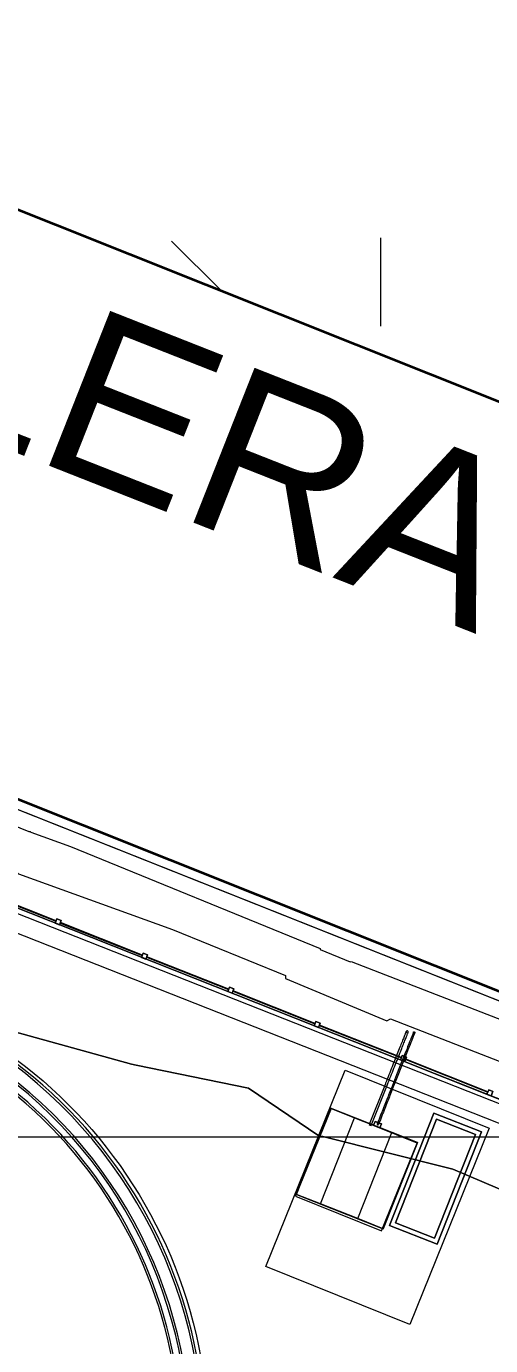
# Model space of a CAD drawing. Header units: metres. Extents: x -207 to 292, y -187 to 169.
# Drawn here: x -56.02 to -51.03, y 16.67 to 30.88 of the extents above; entities that cross this region are included whole.
import ezdxf

# ---------------------------------------------------------------- set-up
doc = ezdxf.new("R2010")
doc.units = ezdxf.units.M
for name, color, linetype, lineweight in [('A-FLOR', 7, 'Continuous', 9), ('A-GLAZ-CWMG', 7, 'Continuous', 9), ('ACHURADO', 7, 'Continuous', 9), ('C-TOPO', 7, 'Continuous', 9), ('C-TOPO-MAJR', 7, 'Continuous', 35), ('C-TOPO-MINR', 7, 'Continuous', 9), ('CERCO INTERIOR', 7, 'Continuous', 9), ('EQUIPOS PIS', 7, 'Continuous', 9), ('grilla', 7, 'Continuous', 9), ('M-EQPM', 7, 'Continuous', 9), ('P-SANR-FIXT', 7, 'Continuous', 9), ('solera', 7, 'Continuous', 35)]:
    doc.layers.add(name, color=color, linetype=linetype, lineweight=lineweight)
doc.layers.add('PR10-ARQ-PL-001-Emplazamiento-C-1_dwg', color=7, linetype='Continuous', lineweight=9, true_color=0x767676)
doc.layers.add('TEXTO', color=5, linetype='Continuous', lineweight=9, true_color=0x0000ff)
doc.styles.add('Arial', font='arial.ttf', dxfattribs={"height": 1.792987889230435})

# ---------------------------------------------------------------- blocks, each defined once
blk = doc.blocks.new('Circular Mullion - 5mm-2127248-PLANTA EMPLAZAMIENTO ACTUALIZADO')
at = {"layer": 'A-GLAZ-CWMG'}
for p, q in [((-107.6478273724652, -45.39675011483385), (-107.9973915295227, -46.28009880061981)), ((-107.6455027706611, -45.39767002051003), (-107.9950669277186, -46.281018706296)), ((-107.9950669277186, -46.281018706296), (-107.6455027706611, -45.39767002051003)), ((-107.9927423259147, -46.28193861197219), (-107.6431781688572, -45.3985899261862)), ((-107.6455027706611, -45.39767002051003), (-107.647827372465, -45.39675011483385)), ((-107.6431781688571, -45.3985899261862), (-107.6455027706611, -45.39767002051003)), ((-107.9973915295225, -46.28009880061983), (-107.9950669277186, -46.28101870629602)), ((-107.9950669277186, -46.28101870629602), (-107.9927423259146, -46.28193861197219))]:
    blk.add_line(p, q, dxfattribs=at)
blk = doc.blocks.new('Rectangular Mullion - 50 x 50 mm-2128568-PLANTA EMPLAZAMIENTO ACTUALIZADO')
at = {"layer": 'A-GLAZ-CWMG'}
for p, q in [((0.025, 0.025), (-0.025, 0.025)), ((-0.025, 0.025), (-0.025, -0.025)), ((0.025, -0.025), (0.025, 0.025)), ((-0.025, -0.025), (0.025, -0.025))]:
    blk.add_line(p, q, dxfattribs=at)
blk = doc.blocks.new('Rectangular Mullion - 50 x 50 mm-2128569-PLANTA EMPLAZAMIENTO ACTUALIZADO')
at = {"layer": 'A-GLAZ-CWMG'}
for p, q in [((-0.025, -0.025), (-0.025, 0.025)), ((-0.025, 0.025), (0.025, 0.025)), ((0.025, 0.025), (0.025, -0.025)), ((0.025, -0.025), (-0.025, -0.025))]:
    blk.add_line(p, q, dxfattribs=at)
blk = doc.blocks.new('M_Estanque-Terraza - M_Estanque-Terraza-2090154-PLANTA EMPLAZAMIENTO ACTUALIZADO')
at = {"layer": 'P-SANR-FIXT'}
for centre, radius, start, end in [((-1.696641881242665e-15, 0), 5.151627146850166, 3.702555429209831e-13, 136.136234044139), ((-1.242570705970596e-15, 0), 5.151627146850166, 3.702555429209831e-13, 136.136234044139), ((-1.696641881242665e-15, 0), 5.151627146850164, 180.0000000000002, 359.9999999999993), ((-1.242570705970596e-15, 0), 5.151627146850165, 180.0000000000002, 359.9999999999993), ((-1.242570705970596e-15, 0), 5.126627146850164, 180.0000000000002, 5.088887490341627e-13), ((-1.656194243939091e-15, 0), 5.126627146850164, 180.0000000000002, 5.088887490341627e-13), ((-2.165734258596785e-15, 0), 4.998277258842649, 180.0000000000002, 5.088887490341627e-13), ((-2.165734258596785e-15, 0), 4.975544739836832, 179.9999999999998, 5.088887490341627e-14), ((-3.248601387895178e-15, 0), 4.905907101428718, 180.0000000000002, 359.9999999999991), ((-3.248601387895178e-15, 0), 4.88317458242289, 180.0000000000002, 359.9999999999991)]:
    blk.add_arc(centre, radius, start, end, dxfattribs=at)
blk = doc.blocks.new('M_Cajon tuberías - M_Cajon tuberías-2231409-PLANTA EMPLAZAMIENTO ACTUALIZADO')
at = {"layer": 'M-EQPM'}
for p, q in [((-0.4990330140109234, 0.2152473946521921), (-0.4990330140109234, 0.4936508522323146)), ((-0.4990330140109234, 0.4936508522323146), (-0.4990330140109234, -0.5114809458802981)), ((-0.4990330140109234, 0.4936508522323146), (0.4990330140109234, 0.4936508522323146)), ((-0.4990330140109234, 0.4936508522323146), (0.4990330140109234, 0.4936508522323146)), ((0.4990330140109234, -0.5114809458802981), (0.4990330140109234, 0.4936508522323146)), ((0.4990330140109234, 0.4936508522323146), (0.4990330140109234, 0.2152473946521921)), ((-0.4990330140109234, -0.2152473946521878), (-0.4990330140109234, 0.2152473946521921)), ((-0.4990330140109234, 0.2152473946521921), (0.4990330140109234, 0.2152473946521921)), ((0.4990330140109234, 0.2152473946521921), (0.4990330140109234, -0.2152473946521878)), ((0.9619375333438493, 0.04200000000009441), (0.4886992062954038, 0.04200000000009441)), ((0.4886992062954381, 0.04199999999999997), (0.4886992062954381, 0.02999999999999994)), ((0.4886992062954381, 0.02999999999999994), (0.4886992062954381, 0.01799999999999998)), ((0.4886992062954384, 0.01800000000006521), (0.9619375333438493, 0.01800000000006521)), ((0.4990330140109234, -0.07811675476130808), (0.4990330140109234, -0.005076470349072496)), ((0.4990330140109234, -0.005076470349072496), (0.4990330140109234, -0.07811675476130808)), ((0.543713177066724, -0.005076470349072513), (0.4990330140109234, -0.005076470349072513)), ((0.4990330140109234, -0.005076470349072513), (0.543713177066724, -0.005076470349072513)), ((0.543713177066724, -0.07811675476130807), (0.4990330140109234, -0.07811675476130807)), ((0.4990330140109234, -0.07811675476130807), (0.543713177066724, -0.07811675476130807)), ((0.543713177066724, -0.07811675476130807), (0.543713177066724, -0.005076470349072513)), ((0.543713177066724, -0.005076470349072513), (0.543713177066724, -0.07811675476130807)), ((-0.4990330140109234, -0.5114809458802981), (-0.4990330140109234, -0.2152473946521878)), ((-0.4990330140109234, -0.2152473946521878), (0.4990330140109234, -0.2152473946521878)), ((0.4990330140109234, -0.2152473946521878), (0.4990330140109234, -0.5114809458802981)), ((0.4990330140109234, -0.5114809458802981), (-0.4990330140109234, -0.5114809458802981)), ((-0.4990330140109234, -0.5114809458802981), (0.4990330140109234, -0.5114809458802981))]:
    blk.add_line(p, q, dxfattribs=at)
at = {"layer": 'M-EQPM', "flags": 128}
for points in [[(1.567774332583747, 0.04200000000009441), (1.56728972776348, 0.04200000000005975), (1.56583668856709, 0.04200000000005975), (1.563417539547273, 0.04200000000005975), (1.560036150826432, 0.04200000000005975), (1.555697931905169, 0.04200000000009441), (1.550409823008357, 0.04200000000005975), (1.544180283982131, 0.04200000000009441), (1.537019280760026, 0.04200000000005975), (1.528938269419672, 0.04200000000009441), (1.519950177855257, 0.04200000000009441), (1.510069385096017, 0.04200000000005975), (1.499311698302477, 0.04200000000005975), (1.487694327478752, 0.04200000000005975), (1.475235857939862, 0.04200000000009441), (1.461956220579405, 0.04200000000005975), (1.447876659984369, 0.04200000000005975), (1.433019700448197, 0.04200000000009441), (1.417409109936744, 0.04200000000005975), (1.401069862064932, 0.04200000000009441), (1.384028096143701, 0.04200000000005975), (1.366311075363145, 0.04200000000005975), (1.347947143177134, 0.04200000000009441), (1.328965677959739, 0.04200000000005975), (1.309397046006091, 0.04200000000009441), (1.289272552952922, 0.04200000000009441), (1.268624393696145, 0.04200000000009441), (1.247485600885852, 0.04200000000005975), (1.225889992081115, 0.04200000000009441), (1.2038721156493, 0.04200000000009441), (1.181467195495736, 0.04200000000009441), (1.158711074713246, 0.04200000000005975), (1.135640158240682, 0.04200000000005975), (1.112291354622841, 0.04200000000009441), (1.088702016964709, 0.04200000000005975), (1.064909883174497, 0.04200000000002511), (1.040953015590751, 0.04200000000005975), (1.016869740091178, 0.04200000000009441), (0.9926985847790397, 0.04200000000009441), (0.9684782183466376, 0.04200000000009441), (0.9619375333438493, 0.04200000000009441)], [(0.9619375333438493, 0.01800000000006521), (0.9861645435712206, 0.01800000000006521), (1.010352795750383, 0.01800000000006521), (1.034463593837717, 0.01800000000006521), (1.058458365699682, 0.01800000000006521), (1.082298724819867, 0.01800000000009986), (1.105946531709392, 0.01800000000006521), (1.12936395492181, 0.01800000000006521), (1.152513531575433, 0.01800000000009986), (1.175358227285924, 0.01800000000006521), (1.197861495413402, 0.01800000000006521), (1.219987335529388, 0.01800000000009986), (1.241700351009547, 0.01800000000006521), (1.262965805660957, 0.01800000000006521), (1.283749679292664, 0.01800000000006521), (1.30401872214039, 0.01800000000006521), (1.323740508059522, 0.01800000000006521), (1.342883486399532, 0.01800000000009986), (1.361417032478898, 0.01800000000006521), (1.379311496577352, 0.01800000000006521), (1.396538251369658, 0.01800000000006521), (1.413069737723005, 0.01800000000006521), (1.42887950878576, 0.01800000000006521), (1.443942272296752, 0.01800000000006521), (1.458233931047615, 0.01800000000006521), (1.471731621433101, 0.01800000000006521), (1.48441375002787, 0.01800000000006521), (1.496260028131649, 0.01800000000006521), (1.507251504226469, 0.01800000000006521), (1.517370594295318, 0.01800000000009986), (1.526601109952685, 0.01800000000006521), (1.534928284342621, 0.01800000000006521), (1.542338795762501, 0.01800000000006521), (1.548820788974849, 0.01800000000006521), (1.554363894173214, 0.01800000000006521), (1.55895924357185, 0.01800000000006521), (1.562599485591966, 0.01800000000006521), (1.565278796622845, 0.01800000000003056), (1.566992890338412, 0.01800000000006521), (1.56773902455437, 0.01800000000009986), (1.56777433258373, 0.01800000000006521)], [(0.5324731775357266, -0.04223737227022586), (0.5322771185658244, -0.04029623556452767), (0.5317032149696312, -0.03848762293621396), (0.5307904083654821, -0.03693407141132676), (0.5296003325070723, -0.03574248387102674), (0.5282148066616479, -0.03499331012717285), (0.5267278442123343, -0.03473737227022586), (0.5252408817630206, -0.03499331012717284), (0.5238553559175962, -0.03574248387102673), (0.5226652800591866, -0.03693407141132675), (0.5217524734550374, -0.03848762293621393), (0.521178569858844, -0.04029623556452764), (0.520982510888942, -0.04223737227022584)], [(0.520982510888942, -0.04223737227022584), (0.521178569858844, -0.04417850897592405), (0.5217524734550373, -0.04598712160423775), (0.5226652800591866, -0.04754067312912495), (0.5238553559175962, -0.04873226066942498), (0.5252408817630206, -0.04948143441327889), (0.5267278442123343, -0.04973737227022587), (0.5282148066616479, -0.04948143441327889), (0.5296003325070723, -0.04873226066942501), (0.5307904083654821, -0.04754067312912501), (0.5317032149696311, -0.04598712160423783), (0.5322771185658245, -0.04417850897592412), (0.5324731775357266, -0.04223737227022592)], [(1.590865128525658, -0.03473737227017355), (1.567431488055547, -0.03473737227017355), (1.547107467500101, -0.03473737227013889), (1.532422873138064, -0.03473737227017355), (1.524120787512888, -0.03473737227017355), (1.519826815141726, -0.03473737227017355), (1.516964200819276, -0.03473737227017355), (1.513654896095612, -0.03473737227013889), (1.508946476784945, -0.03473737227013889), (1.502162135640513, -0.03473737227013889), (1.492163256975486, -0.03473737227017355), (1.476984823932698, -0.03473737227017355), (1.453965933898908, -0.03473737227013889), (1.419358512636015, -0.03473737227017355), (1.390550912887007, -0.03473737227013889), (1.349565960855878, -0.03473737227013889), (1.309274793412232, -0.03473737227017355), (1.253269864062535, -0.03473737227017355), (1.093899175478878, -0.03473737227017355), (1.034526238906248, -0.03473737227013889), (0.9423432899679091, -0.03473737227017355), (0.9188035385235368, -0.03473737227017355), (0.8989254222154783, -0.03473737227017355), (0.8805966637995722, -0.03473737227017355), (0.862904568032401, -0.03473737227017355), (0.8453448112556656, -0.03473737227013889), (0.8276008335701542, -0.03473737227017355), (0.8094640724879784, -0.03473737227017355), (0.7908368693934632, -0.03473737227013889), (0.7717490105750108, -0.03473737227017355), (0.7522387980078105, -0.03473737227013889), (0.7323295254298497, -0.03473737227017355), (0.7120319953398523, -0.03473737227013889), (0.6913485472258869, -0.03473737227017355), (0.6702770523778231, -0.03473737227017355), (0.648813447219947, -0.03473737227017355), (0.626953048066758, -0.03473737227013889), (0.6046911187551776, -0.03473737227017355), (0.5820231284806883, -0.03473737227017355), (0.5589448345760627, -0.03473737227013889), (0.535452310997544, -0.03473737227017355), (0.5267278442123375, -0.03473737227017355)], [(1.590865128525675, -0.04973737227015281), (1.567431488055547, -0.04973737227015281), (1.547107467500066, -0.04973737227015281), (1.532422873138064, -0.04973737227015281), (1.524120787512906, -0.04973737227015281), (1.519826815141744, -0.04973737227018746), (1.516964200819241, -0.04973737227015281), (1.513654896095612, -0.04973737227015281), (1.508946476784911, -0.04973737227015281), (1.502162135640547, -0.04973737227018746), (1.492163256975486, -0.04973737227015281), (1.476984823932715, -0.04973737227015281), (1.453965933898908, -0.04973737227018746), (1.419358512636015, -0.04973737227015281), (1.390550912886972, -0.04973737227015281), (1.349565960855878, -0.04973737227015281), (1.309274793412198, -0.04973737227015281), (1.253269864062535, -0.04973737227015281), (1.093899175478722, -0.04973737227015281), (1.034526238906057, -0.04973737227015281), (0.9423432899672853, -0.04973737227015281), (0.9188035385230344, -0.04973737227015281), (0.8989254222150279, -0.04973737227015281), (0.8805966637991391, -0.04973737227015281), (0.8629045680319506, -0.04973737227015281), (0.8453448112552672, -0.04973737227015281), (0.8276008335697038, -0.04973737227015281), (0.8094640724875106, -0.04973737227015281), (0.7908368693930127, -0.04973737227015281), (0.771749010574543, -0.04973737227015281), (0.7522387980073947, -0.04973737227015281), (0.7323295254293474, -0.04973737227015281), (0.7120319953393672, -0.04973737227015281), (0.6913485472254192, -0.04973737227015281), (0.6702770523773033, -0.04973737227015281), (0.6488134472194272, -0.04973737227018746), (0.6269530480662209, -0.04973737227015281), (0.6046911187546404, -0.04973737227015281), (0.5820231284801338, -0.04973737227015281), (0.5589448345755257, -0.04973737227018746), (0.5354523109969722, -0.04973737227015281), (0.5267278442123375, -0.04973737227015281)], [(1.585561827666762, -0.04223737227022584), (1.585742802319572, -0.04029623556452764), (1.586272551119737, -0.03848762293621393), (1.587115128525661, -0.03693407141132675), (1.588213642740035, -0.03574248387102673), (1.589492569478045, -0.03499331012717284), (1.590865128525661, -0.03473737227022586), (1.592237687573278, -0.03499331012717285), (1.593516614311288, -0.03574248387102674), (1.594615128525661, -0.03693407141132676), (1.595457705931586, -0.03848762293621396), (1.595987454731751, -0.04029623556452767), (1.59616842938456, -0.04223737227022586)], [(1.59616842938456, -0.04223737227022592), (1.595987454731751, -0.04417850897592412), (1.595457705931585, -0.04598712160423783), (1.594615128525661, -0.04754067312912501), (1.593516614311288, -0.04873226066942501), (1.592237687573278, -0.04948143441327889), (1.590865128525661, -0.04973737227022587), (1.589492569478045, -0.04948143441327889), (1.588213642740035, -0.04873226066942498), (1.587115128525661, -0.04754067312912495), (1.586272551119737, -0.04598712160423775), (1.585742802319572, -0.04417850897592405), (1.585561827666762, -0.04223737227022584)]]:
    blk.add_lwpolyline(points, dxfattribs=at)
at = {"layer": 'M-EQPM'}
for radius, start, end in [(0.01200000000000001, 1.656538896595614e-13, 180), (0.012, 180.0000000000002, 1.017777498068325e-13)]:
    blk.add_arc((1.567774332583739, 0.02999999999999998), radius, start, end, dxfattribs=at)
blk = doc.blocks.new('YADRAN_LASQUEMAS_ARQ_MO_002_TERRAZAS_rvt-1-PLANTA EMPLAZAMIENTO ACTUALIZADO')
at = {"layer": 'A-GLAZ-CWMG', "lineweight": 9}
for p, rotation in [((-10.30709438087569, -86.40406469806398), 269.9999999999995), ((-10.30709438087569, -86.40406469806398), 269.9999999999995), ((-10.30709438087569, -86.40406469806398), 269.9999999999995), ((-10.30709438087569, -86.40406469806398), 269.9999999999995), ((-9.377253659294551, -86.772026968533), 269.9999999999992), ((-9.377253659294551, -86.772026968533), 269.9999999999992), ((-9.377253659294126, -86.77202696853278), 269.9999999999995), ((-9.377253659294126, -86.77202696853278), 269.9999999999995), ((-8.447412937712409, -87.13998923900155), 269.9999999999995), ((-8.447412937712409, -87.13998923900155), 269.9999999999995), ((-8.447412937712842, -87.13998923900175), 269.9999999999993), ((-8.447412937712842, -87.13998923900175), 269.9999999999993), ((-7.517572216130779, -87.50795150947036), 269.9999999999995), ((-7.517572216130779, -87.50795150947036), 269.9999999999995), ((-7.517572216130779, -87.50795150947036), 269.9999999999995), ((-7.517572216130779, -87.50795150947036), 269.9999999999995), ((-6.58773149454966, -87.87591377993938), 269.9999999999992), ((-6.58773149454966, -87.87591377993938), 269.9999999999992), ((-6.58773149454966, -87.87591377993938), 269.9999999999992), ((-6.58773149454966, -87.87591377993938), 269.9999999999992), ((-5.657890772967647, -88.24387605040799), 269.9999999999994), ((-5.657890772967647, -88.24387605040799), 269.9999999999994), ((-5.657890772967647, -88.24387605040799), 269.9999999999994), ((-5.657890772967647, -88.24387605040799), 269.9999999999994)]:
    blk.add_blockref('Circular Mullion - 5mm-2127248-PLANTA EMPLAZAMIENTO ACTUALIZADO', p, dxfattribs=dict(at, rotation=rotation))
at = {"layer": 'A-GLAZ-CWMG', "lineweight": 9, "extrusion": (0, 0, -1), "rotation": 201.5900000000006}
for name, p in [('Rectangular Mullion - 50 x 50 mm-2128568-PLANTA EMPLAZAMIENTO ACTUALIZADO', (55.68151838334524, 21.23223901583578)), ('Rectangular Mullion - 50 x 50 mm-2128569-PLANTA EMPLAZAMIENTO ACTUALIZADO', (55.68151838334524, 21.23223901583578)), ('Rectangular Mullion - 50 x 50 mm-2128568-PLANTA EMPLAZAMIENTO ACTUALIZADO', (54.75167766176359, 20.864276745367)), ('Rectangular Mullion - 50 x 50 mm-2128569-PLANTA EMPLAZAMIENTO ACTUALIZADO', (54.75167766176359, 20.86427674536699)), ('Rectangular Mullion - 50 x 50 mm-2128568-PLANTA EMPLAZAMIENTO ACTUALIZADO', (53.82183694018197, 20.4963144748982)), ('Rectangular Mullion - 50 x 50 mm-2128569-PLANTA EMPLAZAMIENTO ACTUALIZADO', (53.82183694018197, 20.4963144748982)), ('Rectangular Mullion - 50 x 50 mm-2128568-PLANTA EMPLAZAMIENTO ACTUALIZADO', (52.89199621860033, 20.12835220442942)), ('Rectangular Mullion - 50 x 50 mm-2128569-PLANTA EMPLAZAMIENTO ACTUALIZADO', (52.89199621860033, 20.12835220442942)), ('Rectangular Mullion - 50 x 50 mm-2128568-PLANTA EMPLAZAMIENTO ACTUALIZADO', (51.96215549701869, 19.76038993396062)), ('Rectangular Mullion - 50 x 50 mm-2128569-PLANTA EMPLAZAMIENTO ACTUALIZADO', (51.96215549701869, 19.76038993396062)), ('Rectangular Mullion - 50 x 50 mm-2128568-PLANTA EMPLAZAMIENTO ACTUALIZADO', (51.03231477543707, 19.39242766349183)), ('Rectangular Mullion - 50 x 50 mm-2128569-PLANTA EMPLAZAMIENTO ACTUALIZADO', (51.03231477543707, 19.39242766349183))]:
    blk.add_blockref(name, p, dxfattribs=at)
at = {"layer": 'M-EQPM', "lineweight": 9, "rotation": 68.40999999999946}
blk.add_blockref('M_Cajon tuberías - M_Cajon tuberías-2231409-PLANTA EMPLAZAMIENTO ACTUALIZADO', (-52.47312792024785, 18.57943892206929), dxfattribs=at)
at = {"layer": 'P-SANR-FIXT', "lineweight": 9}
for p, rotation in [((-59.2521392100886, 15.60795077978234), 53.03680338536779), ((-48.7895484534415, 11.53214764377889), 53.81588478803576)]:
    blk.add_blockref('M_Estanque-Terraza - M_Estanque-Terraza-2090154-PLANTA EMPLAZAMIENTO ACTUALIZADO', p, dxfattribs=dict(at, rotation=rotation))
blk = doc.blocks.new('PR10-ARQ-PL-001-Emplazamiento-C-1_dwg_M_Camara Rectangular - 0_55 x 1_30 x 1_00 x 0_05-369168-PLANTA EMPLAZAMIENTO-674652-PLANTA EMPLAZAMIENTO ACTUALIZADO')
at = {"layer": 'P-SANR-FIXT', "flags": 128}
for points in [[(0.6499999999999995, 0.2750000000000004), (-0.6499999999999995, 0.2750000000000004), (-0.6499999999999995, -0.2750000000000005), (0.6499999999999995, -0.2750000000000005), (0.6499999999999995, 0.2750000000000004), (0.6499999999999995, -0.2750000000000004), (-0.6499999999999995, -0.2750000000000004), (-0.6499999999999995, 0.2750000000000004)], [(0.6000000000000002, 0.2250000000000004), (-0.6000000000000002, 0.2250000000000004), (-0.6000000000000002, -0.2250000000000004), (0.6000000000000002, -0.2250000000000004), (0.6000000000000002, 0.2250000000000004), (0.6000000000000002, -0.2250000000000004), (-0.6000000000000002, -0.2250000000000004), (-0.6000000000000002, 0.2250000000000004)]]:
    blk.add_lwpolyline(points, close=True, dxfattribs=at)
blk = doc.blocks.new('PR10-ARQ-PL-001-Emplazamiento-C-1_dwg-674643-PLANTA EMPLAZAMIENTO ACTUALIZADO')
at = {"layer": 'ACHURADO'}
h = blk.add_hatch(dxfattribs=at)
h.set_pattern_fill('FP_1', color=256, style=0, pattern_type=2)
h.set_pattern_definition([(90, (-655750.2579999999, -5498481.082), (-3.592, 3.592), [0.9525, -6.232]), (45, (-655750.2579999999, -5498481.082), (-3.592102448427662, 3.592102448427662), [0.9525, -4.127]), (135, (-655750.2579999999, -5498481.082), (-3.592102448427662, -3.592102448427661), [0.9525, -4.127])])
h.paths.add_polyline_path([(-109.7459480844439, -33.41852772355084), (-81.97657359957702, 36.49777706980709), (-79.7427398253978, 37.30140232324602), (-79.5382872217894, 37.85348936796193), (-79.6921461283416, 37.91046743869784), (-79.52890667535371, 38.35126587152485), (-79.15854017376907, 38.21410924792295), (-79.32177962571389, 37.77331081509593), (-79.54775796338923, 37.37154735684398), (-78.37198900766678, 37.79453210830692), (-31.43788118824364, 19.05005466341974), (-31.36672319971029, 19.24220386028293), (-31.52058210626246, 19.29918192982673), (-31.35734265327456, 19.73998036384587), (-30.98697615183893, 19.60282374024393), (-31.15021560363475, 19.16202530741692), (-31.25440975643695, 18.97678010344509), (-28.46162267997861, 17.86140076041225), (-26.47383770041167, 22.83859549999237), (-35.02515047602945, 26.2391369686831), (-35.00816070936623, 26.28140555381777), (-81.17398370467131, 44.74138135910037), (-81.29410651467748, 45.00481032490736), (-81.37988550290471, 44.83345925211911), (-81.45724338851875, 44.65814529657369), (-81.52599768720575, 44.47928202033049), (-81.58598620966083, 44.29729135394102), (-88.32978034496315, 27.52533168792728), (-99.36529171831913, 2.058096557855595), (-108.4533617361636, -12.95938395857813), (-112.0203975982965, -18.41111611604692), (-112.0910464410485, -18.58830683588982), (-112.1505006275327, -18.76956083178525), (-112.1985284199567, -18.95417161703108), (-112.234942618236, -19.14141962647438), (-112.2596012889595, -19.33057501316075), (-112.2724083188922, -19.5209004998207), (-112.2733137894423, -19.71165424585345), (-112.2623141711206, -19.90209273695948), (-112.2394523378462, -20.09147369503976), (-112.2048173994572, -20.2790589630604), (-112.1554465032406, -20.47387336579463), (-112.1008135621251, -20.64592762351038), (-112.0318500439824, -20.82378105878832), (-111.9519226022811, -20.99698444962501), (-111.8613427735121, -21.1648626959324), (-111.6943368220078, -21.41945166499576), (-111.6496783292295, -21.48204966902735), (-111.5294187280537, -21.63012208223346), (-111.0450160869047, -20.43408584117891), (-107.7786313663424, -21.77850098252296), (-110.9805204919727, -29.68427005529405), (-113.5726134310664, -28.61738746404653), (-113.7891830363126, -29.15371913194657), (-111.8804740548078, -31.16702742594797)])
h.paths.add_polyline_path([(-100.5952972807736, -9.645309808254236), (-100.7242330148072, -9.623887823820134), (-100.8485030078889, -9.570303864479069), (-100.9525882710517, -9.491249561309816), (-100.9928536915035, -9.445163525342943), (-101.0234905089439, -9.396597312688836), (-101.0435346482695, -9.34707919597627), (-101.0523553632946, -9.298167403936379), (-101.0496750849486, -9.251401089429852), (-100.9521699912847, -9.293444296121628), (-100.9219986274839, -9.223471953868877), (-101.0195037212969, -9.181428747177137), (-100.9879803733528, -9.147913768291488), (-100.9473079872132, -9.121035779714575), (-100.8987223730982, -9.101611459255222), (-100.8436997797341, -9.090231003761264), (-100.7211757778377, -9.092729929685603), (-100.5945141839237, -9.128231149911866), (-100.4789922557772, -9.192452691793443), (-100.3885436429084, -9.277648491859443), (-100.3562884118409, -9.324966922998454), (-100.334077783227, -9.373542678356175), (-100.3225866155327, -9.421899806261068), (-100.3221640624107, -9.468568997383118), (-100.3328229629249, -9.512132235765463), (-100.3542394518853, -9.551265872716902), (-100.3864070690424, -9.585317546129222), (-100.4280296624453, -9.612478693723672), (-100.4777974580974, -9.63189461231233), (-100.5341443700344, -9.642954325675978)])
h.paths.add_polyline_path([(-101.9103443045915, -9.05896209836008), (-102.3419814594836, -8.872844539880745), (-102.185602253303, -8.510175504684463), (-101.753965099454, -8.696293061971673), (-101.8152093619109, -8.83832855463028), (-101.917942307666, -8.79403115153314), (-101.9280083409698, -8.730374076366434), (-101.9681488975883, -8.679953010082228), (-102.0279298844189, -8.655874351263058), (-102.0918118956686, -8.664397078752504), (-102.1200220152737, -8.680522135496144), (-102.1597835559399, -8.731242626905448), (-102.1687076832355, -8.762486639022848), (-102.1617332506926, -8.82655617475509), (-102.1240791385622, -8.878860249519349), (-102.0965520361812, -8.896125444173807), (-102.0330719922484, -8.907253439426423), (-101.9723563386501, -8.88563960909846), (-101.9481136713178, -8.864003496170069), (-101.8453807257117, -8.908300899267209), (-101.8617414540053, -8.94624411225319)])
at = {"layer": 'A-FLOR', "flags": 128}
for points in [[(-51.04108600158965, 19.00932129048936), (-51.89497896585225, 16.89586204041835), (-53.44482157391033, 17.52203909999058), (-52.59092860964773, 19.63549835006159)], [(-51.81732599626159, 18.85008453476495), (-52.74227096971442, 19.22378656149431), (-53.12480106447312, 18.27699135292098), (-52.19985609102029, 17.90328932619162)]]:
    blk.add_lwpolyline(points, close=True, dxfattribs=at)
at = {"layer": 'C-TOPO', "flags": 128}
for points in [[(-35.77497214965828, 20.78219659423828), (-41.2868798950196, 22.98353432006843), (-46.72939420166026, 25.15715745849617), (-46.96018476562507, 25.24932857666023), (-54.23936835937511, 28.15648135986332), (-58.33156973876971, 29.79081881103523), (-62.13612821044933, 31.31027722778327), (-65.23168344726574, 32.54657618408207), (-67.40993188476575, 33.41652075805671), (-70.44057015380874, 34.62689338989265), (-74.76954777832049, 36.35579483642585), (-77.14466791992203, 37.30436716918953), (-77.61809018554703, 37.49344167480476), (-78.37198835449234, 37.79453259887703), (-80.99311208496111, 36.85158085327156), (-81.52834453125018, 36.65902749023444)], [(-81.52834453125018, 36.65902749023444), (-80.99311208496111, 36.85158085327156), (-78.37198835449234, 37.79453259887703), (-77.61809018554703, 37.49344167480476), (-77.14466791992203, 37.30436716918953), (-74.76954777832049, 36.35579483642585), (-70.44057015380874, 34.62689338989265), (-67.40993188476575, 33.41652075805671), (-65.23168344726574, 32.54657618408207), (-62.13612821044933, 31.31027722778327), (-58.33156973876971, 29.79081881103523), (-54.23936835937511, 28.15648135986332), (-46.96018476562507, 25.24932857666023), (-46.72939420166026, 25.15715745849617), (-41.2868798950196, 22.98353432006843), (-35.77497214965828, 20.78219659423828)], [(-43.01604876708988, 16.34532090454105), (-43.62465347900397, 16.98704801330566), (-44.3023609497071, 17.55531448974613), (-44.92794602050788, 17.96849159545902), (-45.04035776367191, 18.04273357543949), (-45.82904450683601, 18.44296612243652), (-45.85792646484382, 18.45450030212402), (-51.27945600585942, 20.61974371948242), (-67.49380583496102, 27.09540891723637)], [(-43.01604876708988, 16.34532090454105), (-43.62465347900397, 16.98704801330566), (-44.3023609497071, 17.55531448974613), (-44.92794602050788, 17.96849159545902), (-45.04035776367191, 18.04273357543949), (-45.82904450683601, 18.44296612243652), (-45.85792646484382, 18.45450030212402), (-51.27945600585942, 20.61974371948242), (-67.49380583496102, 27.09540891723637)], [(-43.27953035888675, 16.48704597473148), (-45.81283154296882, 18.3440454162598), (-66.31333370361337, 26.49704544067387), (-70.4823303955079, 28.15504656372071), (-72.90563364257824, 28.91804650268558), (-74.86143054199228, 28.97404541015625), (-76.90063165283212, 28.41104489135742), (-78.14993679199227, 27.74604594726566), (-78.73152919921885, 27.37704521484379), (-79.84533098144541, 26.54104508056644), (-80.84053535156261, 25.22804615478519), (-81.77863623046883, 22.99704512329105), (-82.6655309326173, 20.87904649658207), (-107.9388347900392, -43.25995480957038)], [(-66.74343768310554, 25.59544000854496), (-64.75730310058601, 24.80753228759766), (-64.74721999511726, 24.80353253173828), (-64.56448231201179, 24.7310392822266), (-63.85467912597665, 24.4494564697266), (-62.71319066162117, 23.99662364501957), (-62.69542430419929, 23.98957523803711), (-62.51893740234382, 23.91956323242188), (-61.13063144531257, 23.36881777954102), (-59.20175383300788, 22.60362262573242), (-56.33092441406257, 21.46475260620121), (-56.20501116943367, 21.4148044921875), (-53.54660134277351, 20.36020142211914), (-51.84401224365241, 19.68477753295902), (-51.76545889892585, 19.65361664428711), (-49.81382453613288, 18.87939297180176)], [(-49.81382453613288, 18.87939297180176), (-51.76545889892585, 19.65361664428711), (-51.84401224365241, 19.68477753295902), (-53.54660134277351, 20.36020142211914), (-56.20501116943367, 21.4148044921875), (-56.33092441406257, 21.46475260620121), (-59.20175383300788, 22.60362262573242), (-61.13063144531257, 23.36881777954102), (-62.51893740234382, 23.91956323242188), (-62.69542430419929, 23.98957523803711), (-62.71319066162117, 23.99662364501957), (-63.85467912597665, 24.4494564697266), (-64.56448231201179, 24.7310392822266), (-64.74721999511726, 24.80353253173828), (-64.75730310058601, 24.80753228759766), (-66.74343768310554, 25.59544000854496)]]:
    blk.add_lwpolyline(points, dxfattribs=at)
at = {"layer": 'C-TOPO-MAJR', "color": 1, "lineweight": 9, "true_color": 0xff0000, "flags": 128}
blk.add_lwpolyline([(-65.91042892403733, 26.05957862258012), (-64.40667410702046, 25.45429820037004), (-64.40481792586941, 25.45486810329189), (-64.359717949038, 25.43728658007687), (-64.19001516641026, 25.37113059459652), (-63.90446012235646, 25.24925159082076), (-63.90017213557491, 25.24761490451403), (-63.85629923878622, 25.23003595631702), (-60.31775873493154, 23.87953924709466), (-60.03511881805277, 23.7661926117983), (-59.61854769216566, 23.58235953495496), (-59.58444122856883, 23.59182486494749), (-56.5045069715264, 22.41141742214705), (-55.99779593882037, 22.20742620296268), (-55.98420646403422, 22.20793989804644), (-55.97673923257929, 22.19930838660907), (-55.54777991115311, 22.04415236631332), (-52.86121228814481, 20.94570720982123), (-52.86148491918561, 20.93651462788397), (-52.53738046420533, 20.80093583743461), (-52.52540211931301, 20.8073490237768), (-48.94964599733433, 19.41576699485936)], dxfattribs=at)
at = {"layer": 'C-TOPO-MINR', "color": 9, "true_color": 0xc0c0c0, "flags": 128}
for points in [[(-66.583345830035, 25.92866361629573), (-65.27598132629201, 25.37070460925165), (-64.5995904851326, 25.09844870071984), (-64.59452395250527, 25.10000427720347), (-64.47142147192176, 25.05201469334413), (-64.00820984807794, 24.87143885960215), (-63.22877409808729, 24.53876446041283), (-63.21706983909194, 24.53429704915344), (-63.09731673045381, 24.48631449392531), (-61.56697330821256, 23.90225342313482), (-60.67254712141253, 23.5435631152891), (-59.35428985692989, 22.96181542818081), (-59.24635848433039, 22.99176887249791), (-58.14562088448562, 22.5699030964814), (-56.18860019387727, 21.78204767025497), (-56.13611488841833, 21.78403166476604), (-56.10727492734465, 21.75069501846498), (-54.45054710167013, 21.15145102653995), (-53.23343136337345, 20.65381423669237), (-53.23434920432152, 20.62286644697813), (-52.1432176172838, 20.16642625148416), (-52.10289126486376, 20.18801691487677), (-50.57520076250208, 19.59348345780812)], [(-50.46900455918139, 18.15948224417701), (-51.43204643700599, 18.56933448909463), (-52.83216334576731, 18.91940942640989), (-52.87368535281045, 18.92979128375471), (-53.6329602192294, 19.44108922858904), (-54.84154377445581, 19.68811088513056), (-54.89064394149445, 19.70167674684572), (-60.33897521280075, 21.20699359325858), (-62.07980422595534, 21.51154060378236), (-62.52725753189932, 21.91808607364338), (-63.00491975696138, 22.31731386333386), (-63.08179469116111, 22.38156556349535), (-63.68991434273644, 23.22823691990375), (-64.02686074888487, 23.01100308820207), (-64.09558084351966, 22.96669832875076), (-67.62331515631583, 23.64394290333052)]]:
    blk.add_lwpolyline(points, dxfattribs=at)
at = {"layer": 'CERCO INTERIOR', "flags": 128}
blk.add_lwpolyline([(-43.8501135507226, 6.192840703725815), (-70.4225922434032, -61.10848199129105), (-71.6346135160327, -63.46760289549827), (-73.52785289891065, -65.1069300711155), (-75.97924361668528, -65.97896443724632), (-78.56613209724426, -65.77922472119332), (-105.4009046242386, -55.12055327296257), (-107.4035366965085, -53.51167422533036), (-108.6118286728859, -51.26825620532036), (-108.7585143244266, -48.65641584396362), (-108.245114544183, -46.18098309278488), (-80.71544982075693, 23.35949488520622), (-79.5767713738978, 25.61509215712547), (-77.83643313609065, 27.14967777371406), (-75.59636920437217, 28.06677536725998), (-72.9858618478477, 27.98152061343193), (-46.01186226159334, 17.33502841353416), (-43.99679920203985, 15.68169510245323), (-42.73754017733037, 13.6508050096035), (-42.33850548125804, 11.13883450627327), (-42.97621513582766, 8.657312128543854)], close=True, dxfattribs=at)
blk.add_lwpolyline([(-108.0591561734676, -46.25460023999214), (-80.53282672964036, 23.27745275497436), (-79.41559578590096, 25.49056487321854), (-77.72944989003241, 26.97736507177353), (-75.56016244076193, 27.86548628807068), (-73.02704044401646, 27.78275880813599), (-46.11447003439069, 17.16051237463951), (-44.1492990026623, 15.54811482906342), (-42.92874391198158, 13.57964512348175), (-42.54253769747913, 11.14843142390251), (-43.16769891478121, 8.71573883652687), (-44.03861335240305, 6.25968249320984)], dxfattribs=at)
at = {"layer": 'EQUIPOS PIS'}
blk.add_circle((-59.21244317173959, 15.62743265390396), 5.147159958258283, dxfattribs=at)
at = {"layer": 'grilla'}
blk.add_line((-207.1818701714277, 18.91799999952316), (-16.51032854482084, 18.91799999952316), dxfattribs=at)
at = {"layer": 'solera'}
blk.add_line((-45.82904416590929, 18.44296606063843), (-71.88076925300062, 28.84746709465981), dxfattribs=at)
at = {"layer": 'solera', "flags": 128}
blk.add_lwpolyline([(13.37158570602536, 2.083440138101578), (13.05148894459009, 1.281953089237213), (-78.37198900781571, 37.79453210830688), (-81.97657359957695, 36.49777706980705), (-118.2766722030938, -54.89674675583839), (-118.6159825910628, -54.91275195240974), (-118.8549829152226, -55.51449469327927), (-118.6493838401139, -55.83514097213746), (-118.9604455059767, -56.61831605792046), (-59.11915442869068, -80.11371719717981)], dxfattribs=at)
at = {"rotation": 68.4218004970999}
blk.add_blockref('PR10-ARQ-PL-001-Emplazamiento-C-1_dwg_M_Camara Rectangular - 0_55 x 1_30 x 1_00 x 0_05-369168-PLANTA EMPLAZAMIENTO-674652-PLANTA EMPLAZAMIENTO ACTUALIZADO', (-51.61875742222224, 18.46635539002081), dxfattribs=at)
at = {"layer": 'TEXTO', "insert": (-59.97442174300717, 29.72819655882822), "char_height": 1.792987889230435, "width": 10.05219271073618, "attachment_point": 1, "rotation": 338.4803104247128, "line_spacing_factor": 0.9417779076525876, "style": 'Arial'}
blk.add_mtext('SOLERA', dxfattribs=at)
blk = doc.blocks.new('M_Camara Rectangular - 0_55 x 1_30 x 1_00 x 0_05-369168-PLANTA EMPLAZAMIENTO ACTUALIZADO')
at = {"layer": 'P-SANR-FIXT'}
for p, q in [((0.6499999999999995, 0.2750000000000004), (-0.6499999999999995, 0.2750000000000004)), ((-0.6499999999999995, 0.2750000000000004), (-0.6499999999999995, -0.2750000000000005)), ((-0.6499999999999995, -0.2750000000000005), (-0.6499999999999995, 0.2750000000000004)), ((-0.6499999999999995, 0.2750000000000004), (0.6499999999999995, 0.2750000000000004)), ((0.6000000000000002, 0.2250000000000004), (-0.6000000000000002, 0.2250000000000004)), ((-0.6000000000000002, 0.2250000000000004), (-0.6000000000000002, -0.2250000000000004)), ((-0.6000000000000002, -0.2250000000000004), (-0.6000000000000002, 0.2250000000000004)), ((-0.6000000000000002, 0.2250000000000004), (0.6000000000000002, 0.2250000000000004)), ((0.6000000000000002, -0.2250000000000004), (0.6000000000000002, 0.2250000000000004)), ((0.6000000000000002, 0.2250000000000004), (0.6000000000000002, -0.2250000000000004)), ((0.6499999999999995, -0.2750000000000005), (0.6499999999999995, 0.2750000000000004)), ((0.6499999999999995, 0.2750000000000004), (0.6499999999999995, -0.2750000000000004)), ((-0.6499999999999995, -0.2750000000000005), (0.6499999999999995, -0.2750000000000005)), ((0.6499999999999995, -0.2750000000000005), (-0.6499999999999995, -0.2750000000000005)), ((-0.6000000000000002, -0.2250000000000004), (0.6000000000000002, -0.2250000000000004)), ((0.6000000000000002, -0.2250000000000004), (-0.6000000000000002, -0.2250000000000004))]:
    blk.add_line(p, q, dxfattribs=at)

msp = doc.modelspace()

# ---------------------------------------------------------------- linework, layer by layer
at = {"layer": 'A-FLOR'}
for p, q in [((-53.44482157391033, 17.52203909999058), (-52.59092860964773, 19.63549835006159)), ((-52.59092860964773, 19.63549835006159), (-51.04108600158965, 19.00932129048936)), ((-52.74227096971441, 19.22378656149431), (-53.12480106447312, 18.27699135292098)), ((-51.81732599626159, 18.85008453476495), (-52.74227096971442, 19.22378656149431)), ((-51.04108600158965, 19.00932129048936), (-51.89497896585225, 16.89586204041835)), ((-52.19985609102029, 17.90328932619162), (-51.81732599626159, 18.85008453476495)), ((-53.12480106447312, 18.27699135292097), (-52.19985609102029, 17.90328932619162)), ((-51.89497896585225, 16.89586204041835), (-53.44482157391033, 17.52203909999058))]:
    msp.add_line(p, q, dxfattribs=at)
at = {"layer": 'C-TOPO'}
for p, q in [((-58.3315697387696, 29.79081881103519), (-54.23936835937504, 28.15648135986328)), ((-54.23936835937504, 28.15648135986328), (-58.3315697387696, 29.79081881103519)), ((-54.23936835937504, 28.15648135986328), (-46.96018476562504, 25.24932857666019)), ((-46.96018476562504, 25.24932857666019), (-54.23936835937504, 28.15648135986328)), ((-51.27945600585942, 20.61974371948242), (-67.493805834961, 27.09540891723633)), ((-67.493805834961, 27.09540891723633), (-51.27945600585942, 20.61974371948242)), ((-45.81283154296879, 18.34404541625977), (-66.31333370361335, 26.49704544067383)), ((-56.20501116943367, 21.41480449218754), (-53.54660134277351, 20.36020142211914)), ((-53.54660134277351, 20.36020142211914), (-56.20501116943367, 21.41480449218754)), ((-45.85792646484379, 18.45450030212402), (-51.27945600585942, 20.61974371948242)), ((-51.27945600585942, 20.61974371948242), (-45.85792646484379, 18.45450030212402)), ((-53.54660134277351, 20.36020142211914), (-51.84401224365241, 19.68477753295902)), ((-51.84401224365241, 19.68477753295902), (-53.54660134277351, 20.36020142211914)), ((-51.84401224365241, 19.68477753295902), (-51.76545889892585, 19.65361664428711)), ((-51.76545889892585, 19.65361664428711), (-51.84401224365241, 19.68477753295902)), ((-51.76545889892585, 19.65361664428711), (-49.81382453613285, 18.87939297180176)), ((-49.81382453613285, 18.87939297180176), (-51.76545889892585, 19.65361664428711))]:
    msp.add_line(p, q, dxfattribs=at)
at = {"layer": 'C-TOPO-MAJR', "color": 1, "lineweight": 9, "true_color": 0xff0000, "flags": 128}
msp.add_lwpolyline([(-65.91042892403733, 26.05957862258012), (-64.40667410702046, 25.45429820037004), (-64.40481792586941, 25.45486810329189), (-64.35971794903799, 25.43728658007687), (-64.19001516641026, 25.37113059459652), (-63.90446012235646, 25.24925159082076), (-63.90017213557491, 25.24761490451403), (-63.85629923878622, 25.23003595631702), (-60.31775873493154, 23.87953924709466), (-60.03511881805277, 23.7661926117983), (-59.61854769216566, 23.58235953495496), (-59.58444122856883, 23.59182486494749), (-56.5045069715264, 22.41141742214705), (-55.99779593882037, 22.20742620296268), (-55.98420646403422, 22.20793989804644), (-55.97673923257929, 22.19930838660907), (-55.54777991115311, 22.04415236631332), (-52.86121228814481, 20.94570720982123), (-52.86148491918562, 20.93651462788397), (-52.53738046420533, 20.80093583743461), (-52.52540211931301, 20.8073490237768), (-48.94964599733433, 19.41576699485936)], dxfattribs=at)
at = {"layer": 'C-TOPO-MINR', "color": 9, "true_color": 0xc0c0c0, "flags": 128}
for points in [[(-66.583345830035, 25.92866361629573), (-65.27598132629201, 25.37070460925165), (-64.5995904851326, 25.09844870071984), (-64.59452395250527, 25.10000427720347), (-64.47142147192176, 25.05201469334413), (-64.00820984807794, 24.87143885960215), (-63.22877409808729, 24.53876446041283), (-63.21706983909194, 24.53429704915344), (-63.09731673045381, 24.48631449392531), (-61.56697330821256, 23.90225342313482), (-60.67254712141253, 23.5435631152891), (-59.35428985692989, 22.96181542818081), (-59.24635848433039, 22.99176887249791), (-58.14562088448562, 22.5699030964814), (-56.18860019387727, 21.78204767025497), (-56.13611488841833, 21.78403166476604), (-56.10727492734465, 21.75069501846498), (-54.45054710167013, 21.15145102653995), (-53.23343136337345, 20.65381423669237), (-53.23434920432152, 20.62286644697813), (-52.1432176172838, 20.16642625148416), (-52.10289126486376, 20.18801691487677), (-50.57520076250208, 19.59348345780812)], [(-67.62331515631583, 23.64394290333052), (-64.09558084351966, 22.96669832875076), (-64.02686074888487, 23.01100308820207), (-63.68991434273644, 23.22823691990375), (-63.08179469116111, 22.38156556349535), (-63.00491975696138, 22.31731386333386), (-62.52725753189932, 21.91808607364338), (-62.07980422595534, 21.51154060378236), (-60.33897521280075, 21.20699359325858), (-54.89064394149445, 19.70167674684572), (-54.84154377445581, 19.68811088513056), (-53.6329602192294, 19.44108922858904), (-52.87368535281045, 18.92979128375471), (-52.83216334576731, 18.91940942640989), (-51.43204643700599, 18.56933448909463), (-50.46900455918139, 18.15948224417701), (-48.39859498991567, 18.03122364744723), (-48.35719436435694, 18.02461154684922), (-47.88296638601658, 17.77107240378035), (-46.81546594719009, 17.66228436007875), (-46.76156923504467, 17.64048348624997)]]:
    msp.add_lwpolyline(points, dxfattribs=at)

# ---------------------------------------------------------------- block references
at = {"lineweight": 5}
msp.add_blockref('YADRAN_LASQUEMAS_ARQ_MO_002_TERRAZAS_rvt-1-PLANTA EMPLAZAMIENTO ACTUALIZADO', (0, 0), dxfattribs=at)
at = {"layer": 'P-SANR-FIXT', "rotation": 68.4218004970999}
msp.add_blockref('M_Camara Rectangular - 0_55 x 1_30 x 1_00 x 0_05-369168-PLANTA EMPLAZAMIENTO ACTUALIZADO', (-51.61875742222224, 18.46635539002081), dxfattribs=at)
at = {"layer": 'PR10-ARQ-PL-001-Emplazamiento-C-1_dwg', "color": 7}
msp.add_blockref('PR10-ARQ-PL-001-Emplazamiento-C-1_dwg-674643-PLANTA EMPLAZAMIENTO ACTUALIZADO', (0, 0), dxfattribs=at)

doc.saveas('drawing.dxf')
